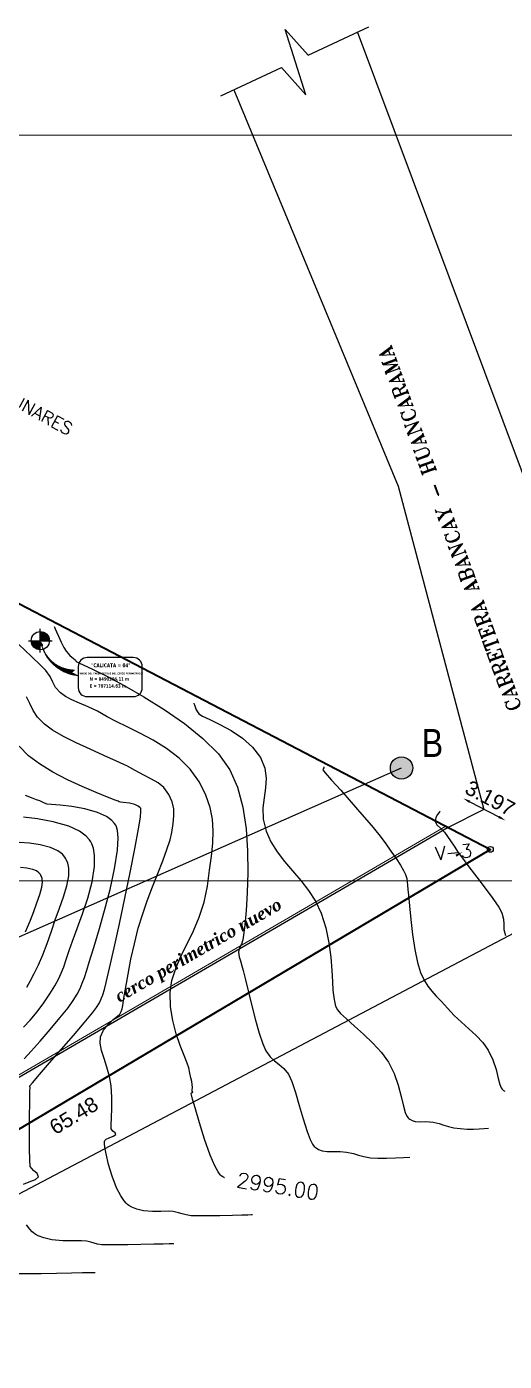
# Model space of a CAD drawing. Header units: metres. Extents: x 706106 to 709341, y 8490035 to 8490642.
# Drawn here: x 708983.8 to 709015.8, y 8490420.1 to 8490509.6 of the extents above; entities that cross this region are included whole.
import ezdxf
from ezdxf.enums import TextEntityAlignment as Align

# ---------------------------------------------------------------- set-up
doc = ezdxf.new("R2010")
doc.units = ezdxf.units.M
for name, color, linetype, lineweight in [('auxiliar', 1, 'Continuous', 9), ('BLOQUES', 7, 'Continuous', 60), ('detalles', 84, 'Continuous', 25), ('V-INTEREG', 5, 'Continuous', 5)]:
    doc.layers.add(name, color=color, linetype=linetype, lineweight=lineweight)
for name, color, linetype in [('C-ANNO-MATC-TEXT', 150, 'Continuous'), ('C-PROP-BRNG', 92, 'Continuous'), ('C-PROP-TEXT', 92, 'Continuous'), ('C-ROAD-TEXT', 11, 'Continuous'), ('C-SSWR-PIPE-PATT', 7, 'Continuous'), ('C-STRM-STRC', 170, 'Continuous'), ('C-TOPO', 7, 'Continuous'), ('C-TOPO-MAJR', 9, 'Continuous'), ('CALLES', 7, 'Continuous'), ('V-SITE-VEGE', 80, 'Continuous')]:
    doc.layers.add(name, color=color, linetype=linetype)
doc.styles.add('COTAS', font='arial.ttf')
doc.styles.add('MtXpl_Palatino_Linot', font='')
doc.styles.add('MtXpl_Verdana', font='')
doc.styles.add('ROMANT', font='romant.shx')
doc.styles.get("Standard").update_dxf_attribs({"font": 'simplex.shx'})
doc.styles.get('MtXpl_Palatino_Linot').set_extended_font_data('Palatino Linotype', italic=True, bold=True)
doc.styles.get('MtXpl_Verdana').set_extended_font_data('Verdana', bold=True)
doc.dimstyles.new('GenAng', dxfattribs={"dimtxt": 1, "dimasz": 0.5, "dimexe": 0.18, "dimexo": 0.0625, "dimgap": 0.1, "dimtad": 0, "dimdec": 3, "dimzin": 1, "dimdsep": 46, "dimtxsty": 'COTAS', "dimcen": 0.09, "dimse1": 1, "dimse2": 1, "dimaunit": 1, "dimadec": 3, "dimazin": 0, "dimtfac": 1, "dimtdec": 3, "dimtofl": 0, "dimtmove": 2, "dimatfit": 3, "dimfxl": 1, "dimtolj": 1, "dimtzin": 1, "dimarcsym": 0})

# ---------------------------------------------------------------- blocks, each defined once
blk = doc.blocks.new('bm')
for p, q in [((-0.13, 0), (0.13, 0)), ((0, -0.13), (0, 0.13))]:
    blk.add_line(p, q)
at = {"const_width": 0.1}
for points in [[(-0.05, 0, 0.414214), (0, -0.05, 1)], [(0.05, 0, 0.414214), (0, 0.05, 1)]]:
    blk.add_lwpolyline(points, format="xyb", dxfattribs=at)
blk.add_circle((0, 0), 0.1)
blk = doc.blocks.new('*D9')
at = {"layer": 'C-STRM-STRC', "color": 0, "lineweight": -2, "transparency": 16777216}
blk.add_line((709013.503, 8490457.652), (709015.451, 8490456.636), dxfattribs=at)
at = {"layer": 'C-STRM-STRC', "color": 0, "transparency": 16777216}
for points in [[(709013.541, 8490457.726), (709013.464, 8490457.578), (709013.059, 8490457.883)], [(709015.489, 8490456.71), (709015.412, 8490456.562), (709015.894, 8490456.405)]]:
    blk.add_solid(points, dxfattribs=at)
at = {"layer": 'Defpoints', "color": 0, "transparency": 16777216}
for p in [(709012.045, 8490455.939), (709015.894, 8490456.405), (709014.88, 8490454.46)]:
    blk.add_point(p, dxfattribs=at)
at = {"layer": 'C-STRM-STRC', "color": 0, "lineweight": 40, "transparency": 16777216, "insert": (709014.865, 8490457.89), "char_height": 1, "attachment_point": 5, "rotation": 332.45412, "style": 'COTAS'}
blk.add_mtext('\\A1;3.197', dxfattribs=at)

msp = doc.modelspace()

# ---------------------------------------------------------------- hatches: boundary and pattern name
at = {"layer": 'V-INTEREG', "lineweight": 0}
h = msp.add_hatch(dxfattribs=at)
h.set_pattern_fill('ANSI31', color=8, scale=0.027191, angle=-73.516556, style=0)
h.set_pattern_definition([(331.483444, (708989.3963022, 8490473.9739086), (0.0016226757, 0.0029865386), [])])
edge = h.paths.add_edge_path()
edge.add_line((708987.2159, 8490466.1191), (708986.8066, 8490466.3282))
edge.add_line((708986.8066, 8490466.3282), (708987.0071, 8490466.4821))
edge.add_arc((708987.0347, 8490468.7954), 2.3134, 195.742264, 269.314794, ccw=False)
edge.add_arc((708987.4755, 8490468.8635), 2.7566, 194.62, 264.596393)
h.paths.add_polyline_path([(708984.893, 8490468.1291), (708984.8081, 8490468.1677), (708984.7631, 8490468.0767), (708984.738, 8490468.3531)])

# ---------------------------------------------------------------- linework, layer by layer
at = {"elevation": 507.051, "flags": 128}
for points in [[(708996.8191, 8490504.9876), (709000.8768, 8490506.8884), (709002.5069, 8490505.0507), (709001.1274, 8490509.4486), (709002.6588, 8490507.7232), (709006.7236, 8490509.6273)], [(709050.0854, 8490438.6253), (709031.8155, 8490450.219), (709022.548, 8490459.7423), (709019.4154, 8490473.3098), (709005.9735, 8490509.2759)], [(708997.6937, 8490505.3973), (709008.7089, 8490478.8231), (709014.4517, 8490457.1386), (709012.0448, 8490455.9386)], [(708938.4334, 8490407.7151), (709017.3188, 8490449.3105), (709020.3086, 8490442.4641), (709027.3455, 8490402.3495)]]:
    msp.add_lwpolyline(points, dxfattribs=at)
at = {"lineweight": 40}
msp.add_solid([(709012.5338, 8490454.1061, 507.051), (709012.6177, 8490453.9621, 507.051), (709013.0078, 8490454.2858, 507.051)], dxfattribs=at)
at = {"layer": 'BLOQUES', "lineweight": 0, "elevation": 507.051, "flags": 128}
msp.add_lwpolyline([(708979.8071, 8490437.33), (709011.8876, 8490456.0206), (709012.0448, 8490455.9386), (708979.8827, 8490437.2005)], close=True, dxfattribs=at)
at = {"layer": 'C-ANNO-MATC-TEXT', "lineweight": 0}
for p, q in [((708890.0854, 8490502.3495, 507.051), (709050.0854, 8490502.3495, 507.051)), ((708890.0854, 8490452.3495, 507.051), (709050.0854, 8490452.3495, 507.051))]:
    msp.add_line(p, q, dxfattribs=at)
at = {"layer": 'C-ROAD-TEXT', "color": 4, "linetype": 'Continuous', "lineweight": -3, "elevation": 329.1714}
msp.add_lwpolyline([(708987.2545, 8490466.7248), (708987.2545, 8490465.299, 0.4142136), (708987.8492, 8490464.7042), (708990.9483, 8490464.7042, 0.4142136), (708991.5431, 8490465.299), (708991.5431, 8490466.7248, 0.4142136), (708990.9483, 8490467.3195), (708987.8492, 8490467.3195, 0.4142136)], format="xyb", close=True, dxfattribs=at)
at = {"layer": 'C-SSWR-PIPE-PATT'}
msp.add_circle((709014.8796, 8490454.46, 507.051), 0.1964, dxfattribs=at)
at = {"layer": 'C-TOPO', "color": 132, "linetype": 'Continuous', "lineweight": -3, "true_color": 0x00b8b8, "flags": 128}
for points, elevation in [([(708985.634, 8490469.4084), (708985.6566, 8490469.3612), (708985.7077, 8490469.2508), (708985.7968, 8490469.0527), (708985.9323, 8490468.7495), (708986.1137, 8490468.3536), (708986.2898, 8490467.9982), (708986.4403, 8490467.7471), (708986.6941, 8490467.4698), (708986.9391, 8490467.262), (708987.056, 8490467.1718), (708987.089, 8490467.1192), (708987.1233, 8490467.0684), (708987.2119, 8490467.0235), (708987.3401, 8490466.9579), (708987.5846, 8490466.8435), (708988.2217, 8490466.5389), (708989.1681, 8490466.0654), (708990.3399, 8490465.444), (708991.6535, 8490464.6961), (708993.0255, 8490463.8428), (708994.3721, 8490462.9054), (708995.6097, 8490461.905), (708996.6547, 8490460.863), (708997.4235, 8490459.8004), (708997.9374, 8490458.6281), (708998.2901, 8490457.2866), (708998.5065, 8490455.8422), (708998.6114, 8490454.3609), (708998.6297, 8490452.9087), (708998.5862, 8490451.552), (708998.5058, 8490450.3566), (708998.4134, 8490449.3888), (708998.3338, 8490448.7146), (708998.2919, 8490448.4002), (708998.1995, 8490448.1029), (708998.076, 8490447.8729), (708998.0047, 8490447.5789), (708998.0321, 8490447.2668), (708998.1216, 8490446.9972), (708998.2318, 8490446.6609), (708998.3117, 8490446.3325), (708998.4597, 8490445.7121), (708998.659, 8490444.8908), (708998.8922, 8490443.9594), (708999.1425, 8490443.0088), (708999.3927, 8490442.1299), (708999.6258, 8490441.4135), (708999.8246, 8490440.9505), (709000.1151, 8490440.5513), (709000.4192, 8490440.2778), (709000.7307, 8490440.0471), (709001.0434, 8490439.7763), (709001.3511, 8490439.3826), (709001.5755, 8490438.886), (709001.8142, 8490438.1531), (709002.0645, 8490437.2856), (709002.3239, 8490436.3848), (709002.5897, 8490435.5522), (709002.8053, 8490435.0033), (709002.9679, 8490434.6942), (709003.0763, 8490434.549), (709003.1305, 8490434.4972), (709003.207, 8490434.4389), (709003.3635, 8490434.3447), (709003.606, 8490434.2519), (709003.9412, 8490434.1974), (709004.3728, 8490434.1951), (709004.8102, 8490434.2064), (709005.2448, 8490434.1682), (709005.6963, 8490434.0609), (709006.0446, 8490433.9558), (709006.3937, 8490433.8621), (709006.8476, 8490433.7891), (709007.3428, 8490433.7614), (709007.9192, 8490433.7646), (709008.5119, 8490433.785), (709009.0558, 8490433.809), (709009.4858, 8490433.8231)], 3501.051), ([(708998.9423, 8490429.9489), (708998.8455, 8490429.9474), (708998.6204, 8490429.943), (708998.2171, 8490429.9332), (708997.5927, 8490429.9167), (708996.7501, 8490429.8957), (708995.9382, 8490429.8806), (708995.2641, 8490429.8784), (708994.8348, 8490429.896), (708994.4934, 8490429.9509), (708994.2309, 8490430.0214), (708993.9691, 8490430.1004), (708993.6295, 8490430.1811), (708993.2784, 8490430.2007), (708992.797, 8490430.1842), (708992.2347, 8490430.1767), (708991.6407, 8490430.2233), (708991.1759, 8490430.3299), (708990.8499, 8490430.4655), (708990.6492, 8490430.5878), (708990.5551, 8490430.6596), (708990.4768, 8490430.7301), (708990.3236, 8490430.9038), (708990.1032, 8490431.2348), (708989.8308, 8490431.7762), (708989.5325, 8490432.5472), (708989.2912, 8490433.336), (708989.1178, 8490434.0497), (708989.0351, 8490434.5042), (708989.0095, 8490434.7459), (708989.0111, 8490434.8487), (708989.0177, 8490434.8803), (708989.0446, 8490434.9346), (708989.1326, 8490435.0254), (708989.3203, 8490435.1268), (708989.5895, 8490435.2242), (708989.7746, 8490435.3436), (708989.722, 8490435.4634), (708989.5847, 8490435.5739), (708989.4698, 8490435.7284), (708989.4557, 8490435.9808), (708989.4759, 8490436.4605), (708989.5023, 8490437.1014), (708989.5063, 8490437.8372), (708989.4597, 8490438.6019), (708989.3469, 8490439.2311), (708989.1735, 8490439.8474), (708988.9834, 8490440.4368), (708988.8208, 8490440.985), (708988.7298, 8490441.478), (708988.7543, 8490441.9015), (708988.9545, 8490442.3405), (708989.2668, 8490442.726), (708989.608, 8490443.0435), (708989.8949, 8490443.2784), (708990.0442, 8490443.4161), (708990.1343, 8490443.5819), (708990.1961, 8490443.7615), (708990.2381, 8490443.9874), (708990.32, 8490444.4907), (708990.4406, 8490445.2144), (708990.5983, 8490446.1012), (708990.7916, 8490447.0938), (708991.0192, 8490448.1352), (708991.2796, 8490449.1682), (708991.5553, 8490450.0751), (708991.8822, 8490451.01), (708992.2355, 8490451.944), (708992.5903, 8490452.8482), (708992.9216, 8490453.6938), (708993.2046, 8490454.452), (708993.4144, 8490455.094), (708993.5261, 8490455.5909), (708993.6102, 8490456.1956), (708993.6663, 8490456.711), (708993.6609, 8490457.18), (708993.5603, 8490457.6455), (708993.3311, 8490458.1503), (708993.0016, 8490458.6012), (708992.6177, 8490458.9206), (708992.1722, 8490459.1753), (708991.6579, 8490459.4319), (708991.0673, 8490459.7572), (708990.5495, 8490460.0322), (708989.8292, 8490460.3697), (708988.9732, 8490460.7544), (708988.0481, 8490461.1711), (708987.1206, 8490461.6045), (708986.2573, 8490462.0392), (708985.525, 8490462.4601), (708984.9904, 8490462.8518), (708984.5357, 8490463.3298), (708984.2288, 8490463.7847), (708984.001, 8490464.2353), (708983.7834, 8490464.7005)], 3503.051), ([(708994.9938, 8490464.2731), (708995.0089, 8490464.2395), (708995.0384, 8490464.1624), (708995.086, 8490464.027), (708995.1705, 8490463.8224), (708995.3422, 8490463.5553), (708995.5892, 8490463.4016), (708996.0858, 8490463.1634), (708996.7508, 8490462.8385), (708997.503, 8490462.4246), (708998.261, 8490461.9193), (708998.9437, 8490461.3203), (708999.4697, 8490460.6255), (708999.763, 8490459.9108), (708999.8517, 8490459.2383), (708999.8106, 8490458.5843), (708999.7147, 8490457.9252), (708999.6387, 8490457.2372), (708999.6577, 8490456.4969), (708999.8464, 8490455.6804), (709000.1691, 8490454.9585), (709000.5937, 8490454.2882), (709001.089, 8490453.6488), (709001.6237, 8490453.0193), (709002.1665, 8490452.379), (709002.6861, 8490451.7071), (709003.1512, 8490450.9829), (709003.5305, 8490450.1854), (709003.8448, 8490449.1989), (709004.0572, 8490448.1951), (709004.1895, 8490447.225), (709004.2636, 8490446.3392), (709004.3013, 8490445.5885), (709004.3244, 8490445.0235), (709004.3547, 8490444.6952), (709004.4076, 8490444.403), (709004.4469, 8490444.1706), (709004.5099, 8490443.95), (709004.6342, 8490443.6932), (709004.8446, 8490443.4547), (709005.2453, 8490443.0879), (709005.7774, 8490442.6176), (709006.382, 8490442.0683), (709007.0004, 8490441.4645), (709007.5736, 8490440.831), (709008.0428, 8490440.1922), (709008.4329, 8490439.4273), (709008.7032, 8490438.6457), (709008.8953, 8490437.9006), (709009.0507, 8490437.2451), (709009.1767, 8490436.8211), (709009.2861, 8490436.5794), (709009.3711, 8490436.4611), (709009.4182, 8490436.416), (709009.4911, 8490436.3609), (709009.635, 8490436.2782), (709009.8505, 8490436.2107), (709010.1485, 8490436.1912), (709010.562, 8490436.2045), (709011.0524, 8490436.1617), (709011.4385, 8490436.0718), (709011.7641, 8490435.9766), (709012.0769, 8490435.8836), (709012.4244, 8490435.8007), (709012.854, 8490435.7356), (709013.3228, 8490435.7034), (709013.7527, 8490435.7041), (709014.1385, 8490435.7234), (709014.4751, 8490435.7469), (709014.7575, 8490435.7601)], 3500.051), ([(708983.5831, 8490432.0143), (708983.9579, 8490432.1728), (708984.3914, 8490432.3294), (708984.6027, 8490432.4987), (708984.5057, 8490432.7193), (708984.2531, 8490432.9227), (708984.0416, 8490433.2072), (708984.0012, 8490433.6121), (708983.9834, 8490434.4098), (708983.9822, 8490435.4348), (708983.9916, 8490436.5215), (708984.0055, 8490437.5045), (708984.018, 8490438.2183), (708984.023, 8490438.4974), (708984.0098, 8490438.5508), (708984.0005, 8490438.6028), (708984.1815, 8490438.8129), (708984.6593, 8490439.3623), (708985.3396, 8490440.1456), (708986.1283, 8490441.0567), (708986.9312, 8490441.9902), (708987.6541, 8490442.8401), (708988.2028, 8490443.5009), (708988.4831, 8490443.8666), (708988.6701, 8490444.1824), (708988.7963, 8490444.4428), (708988.8979, 8490444.7151), (708989.0109, 8490445.0668), (708989.1279, 8490445.5297), (708989.3538, 8490446.5019), (708989.6585, 8490447.8548), (708990.0114, 8490449.46), (708990.3822, 8490451.1893), (708990.7407, 8490452.914), (708991.0563, 8490454.506), (708991.2987, 8490455.8366), (708991.4196, 8490456.6267), (708991.4574, 8490457.0161), (708991.4538, 8490457.1635), (708991.4427, 8490457.2005), (708991.4005, 8490457.258), (708991.2837, 8490457.3565), (708991.0487, 8490457.4669), (708990.6838, 8490457.5574), (708990.2734, 8490457.6067), (708990.0808, 8490457.6205), (708990.0066, 8490457.6509), (708989.9332, 8490457.6834), (708989.7331, 8490457.7587), (708989.211, 8490457.9609), (708988.4492, 8490458.2703), (708987.5299, 8490458.6675), (708986.5355, 8490459.1329), (708985.5482, 8490459.6471), (708984.6502, 8490460.1904), (708983.9239, 8490460.7435), (708983.3077, 8490461.3807)], 3504.051), ([(709003.7336, 8490459.9797), (709003.7279, 8490459.9693), (709003.7077, 8490459.9363), (709003.6697, 8490459.8702), (709003.645, 8490459.7901), (709003.8093, 8490459.5947), (709004.2395, 8490459.1093), (709004.8505, 8490458.4234), (709005.5569, 8490457.6262), (709006.2735, 8490456.8068), (709006.915, 8490456.0546), (709007.3961, 8490455.4589), (709007.8201, 8490454.8934), (709008.2135, 8490454.3486), (709008.562, 8490453.8443), (709008.8514, 8490453.4006), (709009.0674, 8490453.0374), (709009.1957, 8490452.7746), (709009.2772, 8490452.5064), (709009.3059, 8490452.284), (709009.3173, 8490452.055), (709009.3471, 8490451.7666), (709009.389, 8490451.3804), (709009.4568, 8490450.6779), (709009.5507, 8490449.7673), (709009.6711, 8490448.7569), (709009.8181, 8490447.7553), (709009.992, 8490446.8707), (709010.1929, 8490446.2116), (709010.4403, 8490445.6906), (709010.6908, 8490445.285), (709010.9581, 8490444.9447), (709011.2558, 8490444.6196), (709011.5974, 8490444.2593), (709011.9966, 8490443.8139), (709012.4543, 8490443.3275), (709012.9454, 8490442.868), (709013.4443, 8490442.4205), (709013.9258, 8490441.9702), (709014.3644, 8490441.5022), (709014.7346, 8490441.0017), (709015.0541, 8490440.3508), (709015.2602, 8490439.6938), (709015.4037, 8490439.0955), (709015.5075, 8490438.7028), (709015.5961, 8490438.4802), (709015.6663, 8490438.3739), (709015.706, 8490438.3349), (709015.7574, 8490438.2959), (709015.859, 8490438.2375)], 3499.051), ([(708983.6396, 8490440.4199), (708984.0996, 8490440.9209), (708984.7083, 8490441.6066), (708985.3803, 8490442.3829), (708986.0302, 8490443.1561), (708986.5726, 8490443.8321), (708986.922, 8490444.3171), (708987.1884, 8490444.761), (708987.3804, 8490445.1293), (708987.5295, 8490445.4812), (708987.6674, 8490445.8757), (708987.8258, 8490446.3721), (708987.9978, 8490446.909), (708988.2851, 8490447.8212), (708988.643, 8490449.006), (708989.0268, 8490450.3605), (708989.3918, 8490451.7818), (708989.6934, 8490453.1671), (708989.887, 8490454.4137), (708989.934, 8490455.2419), (708989.8913, 8490455.7298), (708989.8204, 8490455.9794), (708989.7712, 8490456.079), (708989.6951, 8490456.1924), (708989.506, 8490456.3995), (708989.1425, 8490456.6645), (708988.5449, 8490456.9412), (708987.6928, 8490457.1828), (708986.8232, 8490457.333), (708986.0427, 8490457.4179), (708985.4577, 8490457.4638), (708985.1746, 8490457.4969), (708984.9935, 8490457.566), (708984.8521, 8490457.6272), (708984.6762, 8490457.709), (708984.4659, 8490457.7882), (708984.1293, 8490457.9104), (708983.7161, 8490458.0856)], 3505.051), ([(708983.594, 8490442.5337), (708984.0299, 8490443.0119), (708984.4959, 8490443.5682), (708984.9527, 8490444.1657), (708985.3609, 8490444.7675), (708985.6838, 8490445.301), (708985.9283, 8490445.7505), (708986.1203, 8490446.1644), (708986.2858, 8490446.5913), (708986.4505, 8490447.0794), (708986.6406, 8490447.6774), (708986.8652, 8490448.3063), (708987.1857, 8490449.1463), (708987.5481, 8490450.1319), (708987.8986, 8490451.1978), (708988.1829, 8490452.2787), (708988.3472, 8490453.3091), (708988.356, 8490454.0533), (708988.2728, 8490454.5427), (708988.1681, 8490454.8285), (708988.0997, 8490454.9576), (708988.0072, 8490455.0956), (708987.7778, 8490455.3487), (708987.3379, 8490455.6742), (708986.615, 8490456.0168), (708985.5842, 8490456.3189), (708984.5307, 8490456.5077), (708983.5818, 8490456.6121)], 3506.051), ([(709011.4956, 8490457.0142), (709011.4788, 8490456.9827), (709011.4319, 8490456.9123), (709011.3425, 8490456.7899), (709011.228, 8490456.601), (709011.1785, 8490456.3358), (709011.3014, 8490456.0996), (709011.5388, 8490455.8857), (709011.8092, 8490455.6076), (709012.0033, 8490455.3363), (709012.2084, 8490455.0252), (709012.443, 8490454.6659), (709012.7254, 8490454.2501), (709013.006, 8490453.8699), (709013.4456, 8490453.2925), (709013.9765, 8490452.5966), (709014.531, 8490451.8605), (709015.0414, 8490451.1629), (709015.4401, 8490450.5822), (709015.6594, 8490450.1972), (709015.7647, 8490449.7896), (709015.7723, 8490449.4416), (709015.7808, 8490449.0942), (709015.889, 8490448.6887)], 3498.051), ([(708983.731, 8490448.9283), (708984.0564, 8490449.7076), (708984.2704, 8490450.2879), (708984.4789, 8490450.8873), (708984.6784, 8490451.4331), (708984.8223, 8490451.9219), (708984.8661, 8490452.2695), (708984.8415, 8490452.5038), (708984.7923, 8490452.647), (708984.7567, 8490452.7147), (708984.7155, 8490452.7779), (708984.6231, 8490452.8872), (708984.4606, 8490453.013), (708984.2023, 8490453.1231), (708983.8198, 8490453.1975), (708983.3799, 8490453.2395)], 3508.051), ([(708993.6706, 8490428.0118), (708993.5731, 8490428.0104), (708993.3481, 8490428.0066), (708992.9461, 8490427.9984), (708992.3198, 8490427.9847), (708991.4561, 8490427.9658), (708990.586, 8490427.9487), (708989.7985, 8490427.9376), (708989.1829, 8490427.9365), (708988.8284, 8490427.9495), (708988.5433, 8490427.9954), (708988.3241, 8490428.0542), (708988.1054, 8490428.1202), (708987.8219, 8490428.1876), (708987.4656, 8490428.207), (708986.9031, 8490428.2034), (708986.2182, 8490428.2158), (708985.4946, 8490428.2834), (708984.9444, 8490428.4035), (708984.5766, 8490428.5453), (708984.3628, 8490428.6691), (708984.2673, 8490428.7407), (708984.178, 8490428.8186), (708984.0108, 8490428.9901), (708983.7889, 8490429.2801)], 3504.051), ([(708988.3989, 8490426.0748), (708988.2862, 8490426.0732), (708988.0242, 8490426.069), (708987.5528, 8490426.0606), (708986.8154, 8490426.0466), (708985.7986, 8490426.0272), (708984.7798, 8490426.0094), (708983.8701, 8490425.9969), (708983.1804, 8490425.9935)], 3505.051)]:
    msp.add_lwpolyline(points, dxfattribs=dict(at, elevation=elevation))
at = {"layer": 'C-TOPO', "color": 20, "linetype": 'Continuous', "lineweight": -3, "flags": 128}
for points, elevation in [([(709004.2141, 8490431.886), (709004.1352, 8490431.8847), (709003.9547, 8490431.8806), (709003.6364, 8490431.8711), (709003.1473, 8490431.855), (709002.4838, 8490431.8346), (709001.8301, 8490431.8208), (709001.2585, 8490431.821), (709000.8412, 8490431.8426), (709000.4436, 8490431.9065), (709000.1378, 8490431.9886), (708999.8327, 8490432.0807), (708999.4372, 8490432.1746), (708999.0006, 8490432.2027), (708998.4759, 8490432.1863), (708997.9101, 8490432.1964), (708997.4593, 8490432.2709), (708997.1382, 8490432.3893), (708996.9378, 8490432.5066), (708996.8428, 8490432.5784), (708996.7752, 8490432.6432), (708996.6341, 8490432.83), (708996.411, 8490433.2343), (708996.1027, 8490433.9513), (708995.7214, 8490435.0189), (708995.3729, 8490436.1283), (708995.0874, 8490437.1202), (708994.9247, 8490437.7222), (708994.8511, 8490438.0084), (708994.8287, 8490438.1015), (708994.8262, 8490438.1148), (708994.8312, 8490438.1214), (708994.855, 8490438.1383), (708994.9057, 8490438.1658), (708994.9465, 8490438.1885), (708994.8981, 8490438.2496), (708994.9013, 8490438.3267), (708994.9059, 8490438.5004), (708994.8965, 8490438.7064), (708994.8663, 8490438.8949), (708994.8125, 8490439.1508), (708994.7417, 8490439.4608), (708994.6602, 8490439.8115), (708994.5501, 8490440.129), (708994.3453, 8490440.6391), (708994.089, 8490441.3069), (708993.8242, 8490442.0974), (708993.5944, 8490442.9759), (708993.4426, 8490443.9073), (708993.4121, 8490444.8566), (708993.533, 8490445.6739), (708993.7905, 8490446.4799), (708994.1436, 8490447.2909), (708994.5513, 8490448.1234), (708994.9727, 8490448.9937), (708995.3668, 8490449.9182), (708995.6926, 8490450.9134), (708995.909, 8490451.9956), (708996.0564, 8490453.0611), (708996.1874, 8490454.0143), (708996.2796, 8490454.8838), (708996.3108, 8490455.6982), (708996.2584, 8490456.486), (708996.1003, 8490457.2758), (708995.8141, 8490458.096), (708995.3773, 8490458.9754), (708994.7692, 8490459.8336), (708994.0164, 8490460.5794), (708993.168, 8490461.2247), (708992.2728, 8490461.7813), (708991.3798, 8490462.261), (708990.538, 8490462.6757), (708989.7963, 8490463.0373), (708989.2037, 8490463.3576), (708988.5457, 8490463.7217), (708987.9202, 8490464.0187), (708987.3428, 8490464.2698), (708986.8292, 8490464.4962), (708986.3954, 8490464.7192), (708986.0568, 8490464.9601), (708985.7346, 8490465.3263), (708985.5445, 8490465.6765), (708985.3663, 8490466.0438), (708985.08, 8490466.4612), (708984.7534, 8490466.7982), (708984.1291, 8490467.3999), (708983.2841, 8490468.197)], 3502.051), ([(708983.7998, 8490445.218), (708984.0438, 8490445.6308), (708984.3114, 8490446.1347), (708984.5946, 8490446.7257), (708984.8851, 8490447.4), (708985.1748, 8490448.1536), (708985.4555, 8490448.9826), (708985.7161, 8490449.7386), (708986.0026, 8490450.5086), (708986.275, 8490451.2718), (708986.4936, 8490452.0071), (708986.6186, 8490452.6936), (708986.6243, 8490453.1935), (708986.5603, 8490453.5327), (708986.4803, 8490453.7392), (708986.4282, 8490453.8361), (708986.3579, 8490453.9426), (708986.1921, 8490454.133), (708985.8877, 8490454.3666), (708985.4002, 8490454.5944), (708984.707, 8490454.7734), (708983.9821, 8490454.8719), (708983.291, 8490454.9296)], 3507.051)]:
    msp.add_lwpolyline(points, dxfattribs=dict(at, elevation=elevation))
at = {"layer": 'V-SITE-VEGE', "elevation": 507.051, "flags": 128}
msp.add_lwpolyline([(708956.7574, 8490423.7273), (708925.1357, 8490470.628), (708946.5048, 8490490.1233), (709012.0448, 8490455.9386), (708956.7574, 8490423.7273)], dxfattribs=at)

# ---------------------------------------------------------------- block references
at = {"layer": 'detalles', "linetype": 'Continuous', "xscale": 6.096, "yscale": 6.096, "zscale": 6.096}
msp.add_blockref('bm', (708984.7146, 8490468.455, 507.051), dxfattribs=at)

# ---------------------------------------------------------------- texts
at = {"insert": (708986.9612, 8490436.6113, 507.051), "char_height": 1, "attachment_point": 5, "rotation": 31.074812, "style": 'COTAS'}
msp.add_mtext('65.48', dxfattribs=at)
at = {"layer": 'auxiliar', "insert": (709012.4167, 8490454.2875, 507.051), "char_height": 0.9, "attachment_point": 5, "rotation": 4.766688}
msp.add_mtext('\\A1;V-3', dxfattribs=at)
at = {"layer": 'C-PROP-BRNG', "color": 0, "style": 'MtXpl_Palatino_Linot'}
msp.add_text('cerco perimetrico nuevo', height=0.84375, rotation=30.069977, dxfattribs=at).set_placement((708990.0229, 8490444.1747, 507.051))
at = {"layer": 'C-ROAD-TEXT', "color": 6, "style": 'MtXpl_Verdana', "width": 0.75}
for s, height, p in [('"CALICATA = 04"', 0.257812, (708988.1266, 8490466.6761, 416.8319)), ('"INICIO DEL TALUD DETRAS DEL CERCO PERIMETRICO"', 0.130913, (708987.2808, 8490466.1894, 480.2133)), ('N = 8490366.11 m', 0.234375, (708988.0246, 8490465.7717, 480.2133)), ('E = 707114.63 m', 0.234375, (708988.0281, 8490465.3044, 480.2133))]:
    msp.add_text(s, height=height, dxfattribs=at).set_placement(p)
at = {"layer": 'CALLES', "style": 'ROMANT'}
for s, height, rotation, p in [('PRO: FAMILIA MUNARES', 0.85, 331.815482, (708980.9591, 8490485.6846, 507.051)), ('CARRETERA ABANCAY - HUANCARAMA', 0.95625, 109.833543, (709012.1581, 8490475.9652, 507.051))]:
    msp.add_text(s, height=height, rotation=rotation, dxfattribs=at).set_placement(p, align=Align.MIDDLE)

# ---------------------------------------------------------------- dimensions: what is measured, and where the dimension line sits
at = {"layer": 'C-STRM-STRC', "lineweight": 40}
dim = msp.add_aligned_dim(p1=(709012.0448, 8490455.9386, 507.051), p2=(709014.8796, 8490454.46, 507.051), distance=2.1934, dimstyle='GenAng', dxfattribs=at)
dim.commit()
dim.dimension.update_dxf_attribs({"geometry": '*D9', "text_midpoint": (709014.8655, 8490457.8897, 507.051)})

# ---------------------------------------------------------------- next in the draw order: texts
at = {"layer": 'C-PROP-TEXT', "color": 253, "linetype": 'Continuous', "lineweight": -3, "insert": (709010.2806, 8490461.5939, 511.051), "char_height": 1.875, "attachment_point": 4, "bg_fill": 3, "box_fill_scale": 1.254, "bg_fill_color": 256, "bg_fill_true_color": 13158600, "bg_fill_transparency": 0}
msp.add_mtext('{\\fArial Narrow|b0|i0|c0|p34;\\C30;B}', dxfattribs=at)
at = {"layer": 'C-TOPO-MAJR', "color": 5, "linetype": 'Continuous', "lineweight": -3, "insert": (709000.6424, 8490431.8745, 3502.051), "char_height": 1, "width": 5.96381, "attachment_point": 5, "rotation": 350.863849, "bg_fill": 3, "box_fill_scale": 1.635, "bg_fill_color": 256, "bg_fill_true_color": 13158600, "bg_fill_transparency": 0}
msp.add_mtext('2995.00', dxfattribs=at)

# ---------------------------------------------------------------- next in the draw order: hatches: boundary and pattern name
h = msp.add_hatch(color=256)
h.dxf.hatch_style = 1
h.set_gradient(color1=(0, 0, 255), color2=(255, 255, 0), tint=1, name='INVSPHERICAL')
h.paths.add_polyline_path([(709008.1776, 8490459.9193, 1), (709009.6776, 8490459.9193, 1)])

# ---------------------------------------------------------------- next in the draw order: linework, layer by layer
at = {"elevation": 3510.051, "flags": 128}
msp.add_lwpolyline([(708945.403, 8490431.8538), (709008.9276, 8490459.9193)], dxfattribs=at)
msp.add_circle((709008.9276, 8490459.9193, 3510.051), 0.75)
at = {"layer": 'C-STRM-STRC', "lineweight": 40, "elevation": 507.051, "flags": 128}
msp.add_lwpolyline([(708925.1357, 8490470.628), (708946.5048, 8490490.1233), (709014.8796, 8490454.46), (708958.5714, 8490421.0368), (708925.1357, 8490470.628)], dxfattribs=at)

doc.saveas('drawing.dxf')
